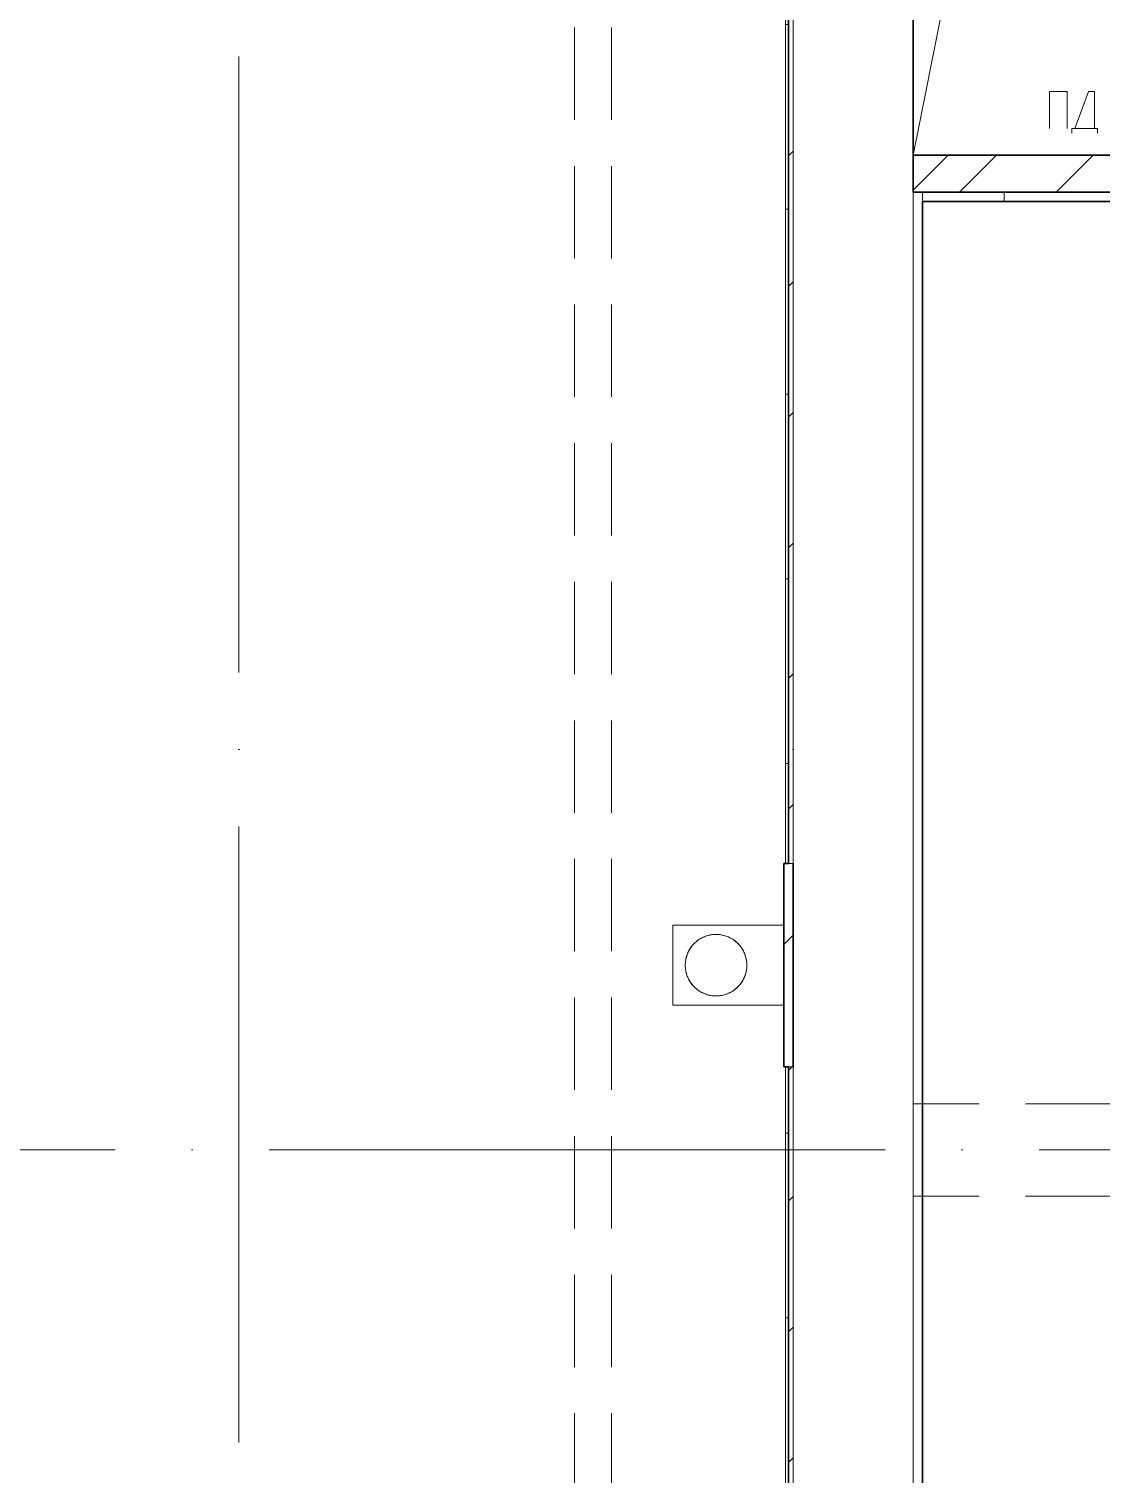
# Model space of a CAD drawing. Header units: millimetres. Extents: x -88595 to 880822, y -1054509 to -148035.
# Drawn here: x 180831 to 184314, y -242604 to -237912 of the extents above; entities that cross this region are included whole.
import ezdxf

# ---------------------------------------------------------------- set-up
doc = ezdxf.new("R2010")
doc.units = ezdxf.units.MM
doc.linetypes.add('ADSK_Линия сетки', pattern=[25, 20, -2.5, 0, -2.5])
doc.linetypes.add('ADSK_Сверху', pattern=[4.5, 3, -1.5])
for name, color, linetype, lineweight in [('Линии', 7, 'Continuous', 9), ('Оборудование', 7, 'Continuous', 18), ('Ограждение', 7, 'Continuous', 9), ('Оси', 7, 'Continuous', 9), ('Сантехника', 7, 'Continuous', 18), ('Стены внутренние', 7, 'Continuous', 18), ('Стены наружные', 7, 'Continuous', 18), ('Стены штриховка', 7, 'Continuous', 9)]:
    doc.layers.add(name, color=color, linetype=linetype, lineweight=lineweight)
pattern_1 = [(0, (215928.7, 665702.34), (0, 600), []), (90, (215928.7, 665702.34), (-600, 4e-14), [])]

# ---------------------------------------------------------------- blocks, each defined once
blk = doc.blocks.new('1 этаж')
at = {"layer": 'Ограждение'}
h = blk.add_hatch(dxfattribs=at)
h.set_pattern_fill('FP_25', color=256, style=0, pattern_type=2)
h.set_pattern_definition(pattern_1)
h.paths.add_polyline_path([(219427.7, 687692.6), (219427.7, 692447.6), (219417.7, 692437.6), (219417.7, 687692.6)])
h = blk.add_hatch(dxfattribs=at)
h.set_pattern_fill('FP_26', color=256, style=0, pattern_type=2)
h.set_pattern_definition(pattern_1)
h.paths.add_polyline_path([(219427.7, 685622.6), (219427.7, 687032.6), (219417.7, 687032.6), (219417.7, 685632.6)])
at = {"lineweight": 18}
for p, q in [((219832.7, 689992.6), (220007.7, 690867.6)), ((220333.3, 690199.1), (220275.9, 690199.1)), ((220275.9, 690079.1), (220275.9, 690199.1)), ((220333.3, 690079.1), (220333.3, 690199.1)), ((220402.1, 690199.1), (220358.4, 690079.1)), ((220421.8, 690199.1), (220402.1, 690199.1)), ((220421.8, 690079.1), (220421.8, 690199.1)), ((220348.4, 690079.1), (220348.4, 690064.1)), ((220358.4, 690079.1), (220348.4, 690079.1)), ((220358.4, 690079.1), (220421.8, 690079.1)), ((220421.8, 690079.1), (220431.8, 690079.1)), ((220431.8, 690079.1), (220431.8, 690064.1))]:
    blk.add_line(p, q, dxfattribs=at)
at = {"layer": 'Линии', "linetype": 'ADSK_Сверху', "ltscale": 100}
for p, q in [((218732.8, 685607.6), (218732.8, 692462.6)), ((218852.8, 685607.6), (218852.8, 692462.6)), ((240297.7, 686912.6), (219832.7, 686912.6)), ((240297.7, 686612.6), (219832.7, 686612.6))]:
    blk.add_line(p, q, dxfattribs=at)
at = {"layer": 'Ограждение'}
for p, q in [((219417.7, 692437.6), (219417.7, 687692.6)), ((219417.7, 687032.6), (219417.7, 685632.6))]:
    blk.add_line(p, q, dxfattribs=at)
at = {"layer": 'Оси', "linetype": 'ADSK_Линия сетки', "ltscale": 100}
for p, q in [((217642.7, 697813.2), (217642.7, 631836.5)), ((219442.7, 697813.2), (219442.7, 631836.5)), ((247242.7, 686762.6), (175520.4, 686762.6))]:
    blk.add_line(p, q, dxfattribs=at)
at = {"layer": 'Сантехника'}
for p, q in [((219412.7, 687492.6), (219052.7, 687492.6)), ((219052.7, 687492.6), (219052.7, 687232.6)), ((219052.7, 687232.6), (219412.7, 687232.6))]:
    blk.add_line(p, q, dxfattribs=at)
at = {"layer": 'Сантехника', "flags": 128}
for points in [[(219292.7, 687362.6), (219292.6, 687366.6), (219292.4, 687370.6), (219292, 687374.6), (219291.4, 687378.5), (219290.7, 687382.5), (219289.8, 687386.4), (219288.8, 687390.2), (219287.6, 687394.1), (219286.3, 687397.8), (219284.8, 687401.5), (219283.2, 687405.2), (219281.4, 687408.8), (219279.5, 687412.3), (219277.4, 687415.7), (219275.2, 687419.1), (219272.9, 687422.3), (219270.5, 687425.5), (219267.9, 687428.5), (219265.2, 687431.5), (219262.4, 687434.3), (219259.5, 687437.1), (219256.4, 687439.7), (219253.3, 687442.2), (219250.1, 687444.5), (219246.7, 687446.8), (219243.3, 687448.8), (219239.8, 687450.8), (219236.3, 687452.6), (219232.6, 687454.3), (219228.9, 687455.8), (219225.2, 687457.2), (219221.4, 687458.4), (219217.5, 687459.5), (219213.6, 687460.4), (219209.7, 687461.1), (219205.8, 687461.8), (219201.8, 687462.2), (219197.8, 687462.5), (219193.8, 687462.6), (219189.8, 687462.6), (219185.8, 687462.4), (219181.8, 687462), (219177.8, 687461.5), (219173.9, 687460.8), (219170, 687460), (219166.1, 687459), (219162.3, 687457.9), (219158.5, 687456.6), (219154.8, 687455.1), (219151.1, 687453.5), (219147.5, 687451.8), (219144, 687449.9), (219140.5, 687447.9), (219137.1, 687445.7), (219133.9, 687443.5), (219130.7, 687441), (219127.6, 687438.5), (219124.6, 687435.8), (219121.7, 687433), (219119, 687430.2), (219116.3, 687427.1), (219113.8, 687424), (219111.4, 687420.8), (219109.2, 687417.5), (219107, 687414.2), (219105, 687410.7), (219103.2, 687407.1), (219101.5, 687403.5), (219099.9, 687399.8), (219098.5, 687396.1), (219097.2, 687392.3), (219096.1, 687388.5), (219095.2, 687384.6), (219094.4, 687380.7), (219093.7, 687376.7), (219093.2, 687372.7), (219092.9, 687368.8), (219092.7, 687364.8), (219092.7, 687362.6)], [(219092.7, 687362.6), (219092.8, 687358.6), (219093, 687354.6), (219093.4, 687350.6), (219094, 687346.7), (219094.7, 687342.7), (219095.6, 687338.8), (219096.6, 687335), (219097.8, 687331.1), (219099.1, 687327.4), (219100.6, 687323.7), (219102.2, 687320), (219104, 687316.4), (219105.9, 687312.9), (219108, 687309.5), (219110.2, 687306.1), (219112.5, 687302.9), (219115, 687299.7), (219117.5, 687296.7), (219120.2, 687293.7), (219123, 687290.9), (219126, 687288.1), (219129, 687285.5), (219132.1, 687283), (219135.4, 687280.7), (219138.7, 687278.5), (219142.1, 687276.4), (219145.6, 687274.4), (219149.1, 687272.6), (219152.8, 687270.9), (219156.5, 687269.4), (219160.2, 687268), (219164, 687266.8), (219167.9, 687265.7), (219171.8, 687264.8), (219175.7, 687264.1), (219179.7, 687263.5), (219183.6, 687263), (219187.6, 687262.7), (219191.6, 687262.6), (219195.6, 687262.6), (219199.6, 687262.8), (219203.6, 687263.2), (219207.6, 687263.7), (219211.5, 687264.4), (219215.4, 687265.2), (219219.3, 687266.2), (219223.1, 687267.3), (219226.9, 687268.6), (219230.7, 687270.1), (219234.3, 687271.7), (219237.9, 687273.4), (219241.5, 687275.3), (219244.9, 687277.3), (219248.3, 687279.5), (219251.6, 687281.8), (219254.7, 687284.2), (219257.8, 687286.7), (219260.8, 687289.4), (219263.7, 687292.2), (219266.5, 687295.1), (219269.1, 687298.1), (219271.6, 687301.2), (219274, 687304.4), (219276.3, 687307.7), (219278.4, 687311.1), (219280.4, 687314.5), (219282.2, 687318.1), (219284, 687321.7), (219285.5, 687325.4), (219286.9, 687329.1), (219288.2, 687332.9), (219289.3, 687336.7), (219290.3, 687340.6), (219291.1, 687344.5), (219291.7, 687348.5), (219292.2, 687352.5), (219292.5, 687356.4), (219292.7, 687360.4), (219292.7, 687362.6)]]:
    blk.add_lwpolyline(points, dxfattribs=at)
at = {"layer": 'Сантехника'}
for start, end in [(0, 180), (180, 0)]:
    blk.add_arc((219192.7, 687362.6), 100, start, end, dxfattribs=at)
at = {"layer": 'Стены внутренние', "lineweight": 30}
for p, q in [((219832.7, 689992.6), (219832.7, 690992.6)), ((219442.7, 687692.6), (219442.7, 687032.6))]:
    blk.add_line(p, q, dxfattribs=at)
at = {"layer": 'Стены внутренние'}
for p, q in [((219832.7, 685217.6), (219832.7, 689872.6)), ((219442.7, 687032.6), (219442.7, 685607.6))]:
    blk.add_line(p, q, dxfattribs=at)
at = {"layer": 'Стены наружные'}
blk.add_line((219442.7, 687692.6), (219442.7, 692462.6), dxfattribs=at)
at = {"layer": 'Стены наружные', "lineweight": 30}
for p, q in [((219427.7, 692447.6), (219427.7, 687692.6)), ((220532.7, 689992.6), (219832.7, 689992.6)), ((219832.7, 689992.6), (219832.7, 689872.6)), ((220652.7, 689872.6), (219832.7, 689872.6)), ((219862.7, 685217.6), (219862.7, 689842.6)), ((219862.7, 689842.6), (220682.7, 689842.6)), ((219412.7, 687692.6), (219412.7, 687032.6)), ((219427.7, 687692.6), (219412.7, 687692.6)), ((219412.7, 687032.6), (219427.7, 687032.6)), ((219427.7, 687032.6), (219427.7, 685622.6))]:
    blk.add_line(p, q, dxfattribs=at)
at = {"layer": 'Стены наружные', "linetype": 'Continuous', "lineweight": 9}
for p, q in [((219427.7, 689990.3), (219442.7, 690005.3)), ((219832.7, 689879.3), (219946, 689992.6)), ((219983.2, 689872.6), (220103.2, 689992.6)), ((220297.5, 689872.6), (220417.5, 689992.6)), ((220128.7, 689842.6), (220128.7, 689872.6)), ((219427.7, 689566), (219442.7, 689581)), ((219427.7, 689141.8), (219442.7, 689156.8)), ((219427.7, 688717.5), (219442.7, 688732.5)), ((219427.7, 688293.2), (219442.7, 688308.2)), ((219427.7, 687869), (219442.7, 687884)), ((219412.7, 687429.7), (219442.7, 687459.7)), ((219427.7, 687020.4), (219439.9, 687032.6)), ((219439.9, 687032.6), (219442.7, 687035.4)), ((219427.7, 686596.2), (219442.7, 686611.2)), ((219427.7, 686171.9), (219442.7, 686186.9)), ((219427.7, 685747.7), (219442.7, 685762.7))]:
    blk.add_line(p, q, dxfattribs=at)
at = {"layer": 'Стены штриховка'}
for p, q in [((219862.7, 689872.6), (219862.7, 689842.6)), ((219427.7, 687692.6), (219442.7, 687692.6)), ((219442.7, 687032.6), (219427.7, 687032.6))]:
    blk.add_line(p, q, dxfattribs=at)

msp = doc.modelspace()

# ---------------------------------------------------------------- block references
at = {"layer": 'Оборудование', "color": 5, "true_color": 0x0000ff}
msp.add_blockref('1 этаж', (-36129.5, -928314.5), dxfattribs=at)

doc.saveas('drawing.dxf')
